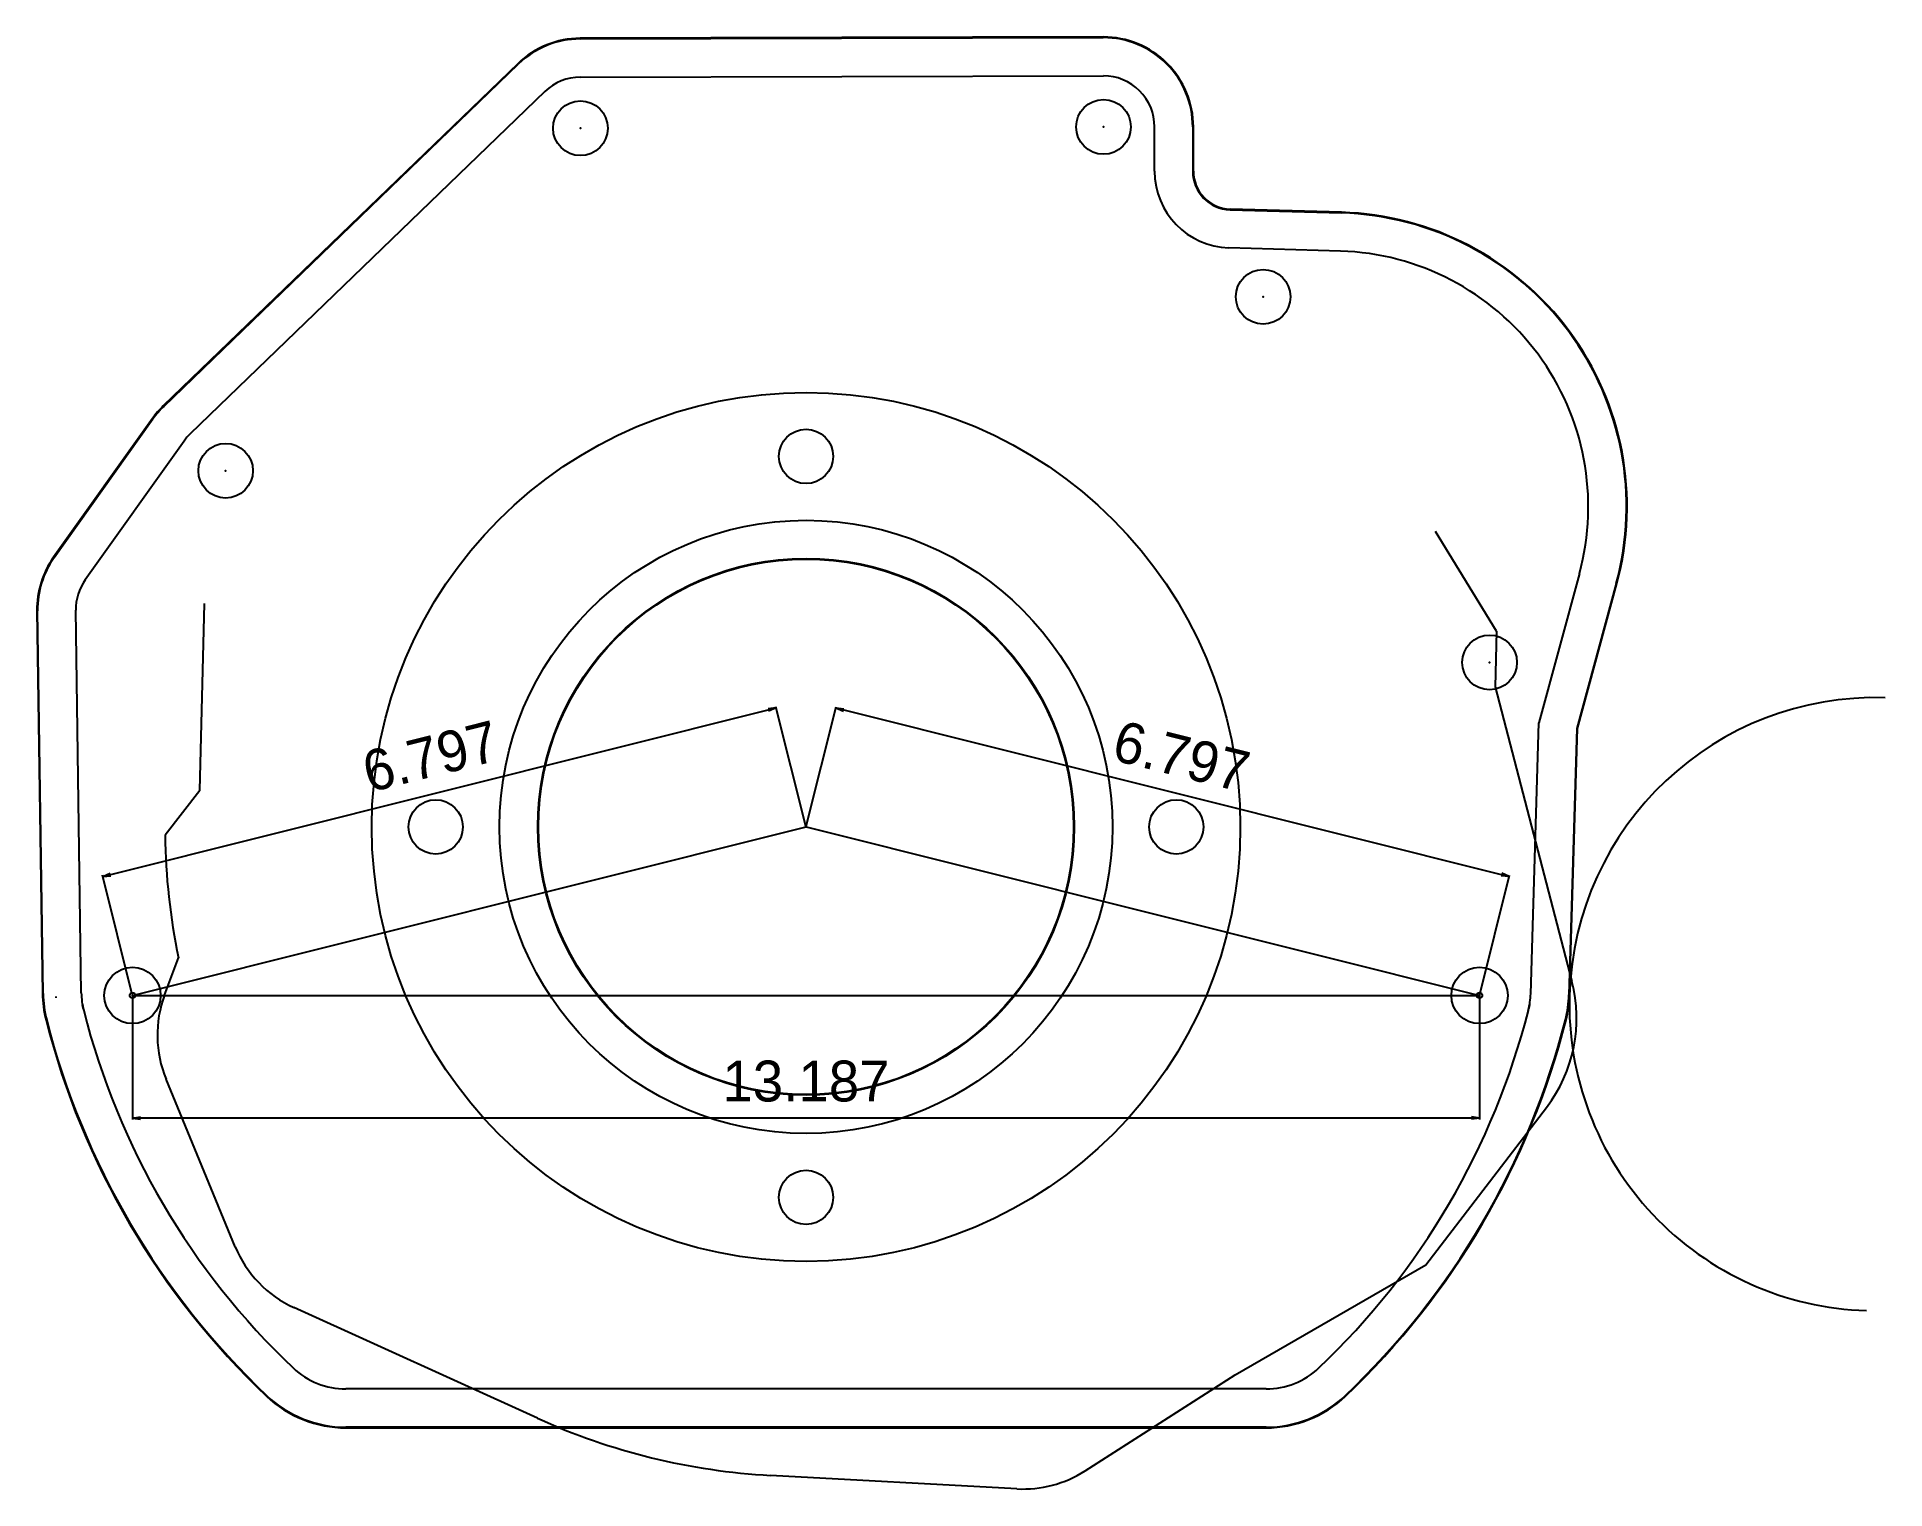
# Model space of a CAD drawing. Extents: x -7.5 to 10.6, y -6.5 to 7.7.
import ezdxf
from ezdxf.enums import TextEntityAlignment as Align

# ---------------------------------------------------------------- set-up
doc = ezdxf.new("R2010")
doc.units = 0

msp = doc.modelspace()

# ---------------------------------------------------------------- linework, layer by layer
at = {"layer": 'Default', "color": 6, "linetype": 'CONTINUOUS'}
for p, q in [((2.910074, 7.729043), (-2.21041, 7.716202)), ((-2.210395, 7.710052), (2.910089, 7.722893)), ((-2.819207, 7.469509), (-6.292234, 4.118777)), ((-6.287964, 4.114351), (-2.814937, 7.465083)), ((3.786131, 6.849046), (3.786131, 6.415148)), ((3.792281, 6.415148), (3.792281, 6.849046)), ((4.151285, 6.039158), (5.242398, 6.00725)), ((5.242578, 6.013397), (4.151465, 6.045306)), ((-6.397936, 3.996092), (-7.365212, 2.638423)), ((-7.360203, 2.634854), (-6.392927, 3.992524)), ((6.759174, 1.914209), (6.162838, 2.890279)), ((7.931881, 2.381788), (7.546607, 0.962423)), ((7.552732, 0.961513), (7.937816, 2.380177)), ((-5.93426, 0.357187), (-5.889347, 2.184519)), ((-7.528413, 2.115047), (-7.474137, -1.628998)), ((-7.467987, -1.628909), (-7.522264, 2.115137)), ((6.759174, 1.914209), (6.747376, 1.369722)), ((6.747376, 1.369722), (7.498056, -1.511809)), ((7.546607, 0.962423), (7.468147, -1.644262)), ((7.474295, -1.644447), (7.552732, 0.961513)), ((-5.93426, 0.357187), (-6.274473, -0.081311)), ((-6.278933, -1.64568), (-6.142882, -1.280868)), ((-5.587915, -4.107393), (-6.264711, -2.468101)), ((6.068797, -4.286561), (7.249189, -2.744419)), ((4.201315, -5.362707), (6.068797, -4.286561)), ((-2.628844, -5.785776), (-5.013427, -4.702309)), ((2.731375, -6.301772), (4.201315, -5.362707)), ((4.504178, -5.87385), (-4.504178, -5.87385)), ((-4.504178, -5.88), (4.504178, -5.88)), ((2.064445, -6.477051), (-0.346116, -6.345568))]:
    msp.add_line(p, q, dxfattribs=at)
at = {"layer": 'Default', "color": 7, "linetype": 'CONTINUOUS'}
for p, q in [((-2.209457, 7.336203), (2.911027, 7.349044)), ((-2.555365, 7.196037), (-6.028391, 3.845305)), ((3.412281, 6.415148), (3.412281, 6.849046)), ((5.23147, 5.633559), (4.140357, 5.665468)), ((-6.088449, 3.775597), (-7.055725, 2.417928)), ((7.571086, 2.479723), (7.174254, 1.017775)), ((-7.094177, -1.62349), (-7.148453, 2.120556)), ((-6.884936, -0.485165), (-0.291186, 1.164135)), ((-0.291186, 1.164135), (-0.371707, 1.156364)), ((-0.291186, 1.164135), (-0.365883, 1.133081)), ((-0.001972, 0.007885), (-0.294145, 1.175963)), ((0.001972, 0.007885), (0.294144, 1.175963)), ((0.291186, 1.164135), (6.884936, -0.485165)), ((0.291186, 1.164135), (0.371707, 1.156364)), ((0.291186, 1.164135), (0.365883, 1.133081)), ((7.094467, -1.633015), (7.174254, 1.017775)), ((-6.59375, -1.6493), (0, 0)), ((0, 0), (6.59375, -1.6493)), ((-6.595722, -1.641415), (-6.887894, -0.473337)), ((-6.884936, -0.485165), (-6.810239, -0.454111)), ((-6.884936, -0.485165), (-6.804415, -0.477394)), ((6.595722, -1.641415), (6.887894, -0.473337)), ((6.884936, -0.485165), (6.804415, -0.477394)), ((6.884936, -0.485165), (6.810239, -0.454111)), ((-6.59375, -1.6493), (6.59375, -1.6493)), ((-6.59375, -1.657428), (-6.59375, -2.861493)), ((6.59375, -1.657428), (6.59375, -2.861492)), ((-6.59375, -2.849301), (-6.51375, -2.837301)), ((6.59375, -2.8493), (-6.59375, -2.849301)), ((-6.59375, -2.849301), (-6.51375, -2.861301)), ((6.59375, -2.8493), (6.51375, -2.8373)), ((6.59375, -2.8493), (6.51375, -2.8613)), ((4.504178, -5.5), (-4.504178, -5.5))]:
    msp.add_line(p, q, dxfattribs=at)
at = {"layer": 'Default', "color": 6, "linetype": 'CONTINUOUS'}
for centre, radius in [((-2.208203, 6.836205), 0.2675), ((2.912281, 6.849046), 0.2675), ((4.474986, 5.18676), 0.2675), ((-5.68123, 3.485473), 0.2675), ((0, 0, -0.625), 2.62615), ((0, 0, -0.625), 2.62), ((6.691829, 1.609224), 0.2675), ((-6.59375, -1.6493), 0.2756), ((6.59375, -1.6493), 0.2756), ((-6.59375, -1.6493), 0.02645), ((6.59375, -1.6493), 0.02645)]:
    msp.add_circle(centre, radius, dxfattribs=at)
at = {"layer": 'Default', "color": 9, "linetype": 'CONTINUOUS'}
for centre, radius in [((0, 0, -0.125), 4.251), ((0, 3.625), 0.265625), ((0, 0, -0.625), 3), ((-3.625, 0), 0.265625), ((3.625, 0), 0.265625), ((0, -3.625), 0.265625)]:
    msp.add_circle(centre, radius, dxfattribs=at)
at = {"layer": 'Default', "color": 6, "linetype": 'CONTINUOUS'}
for centre, radius, start, end in [((-2.208203, 6.836205), 0.88, 90.143685, 133.973263), ((-2.208203, 6.836205), 0.87385, 90.143685, 133.973263), ((2.912281, 6.849046), 0.88, 0, 90.143685), ((2.912281, 6.849046), 0.87385, 0, 90.143685), ((4.162281, 6.415148), 0.37615, 180, 268.324914), ((4.162281, 6.415148), 0.37, 180, 268.324914), ((5.158391, 3.134628), 2.87385, 344.813487, 448.324914), ((5.158391, 3.134628), 2.88, 344.813487, 448.324914), ((-5.68123, 3.485473), 0.88, 133.973263, 144.531911), ((-5.68123, 3.485473), 0.87385, 133.973263, 144.531911), ((-6.648506, 2.127803), 0.88, 144.531911, 180.830542), ((-6.648506, 2.127803), 0.87385, 144.531911, 180.830542), ((10.472937, -1.734705), 3, 88.275957, 178.275957), ((0, 0), 6.275, 180.742454, 191.778126), ((6.110936, -1.873174), 1.433418, 322.568706, 374.601818), ((-6.344255, -1.612618), 1.13, 180.830542, 194.261731), ((-6.344255, -1.612618), 1.12385, 180.830542, 194.261731), ((-6.59375, -1.6493), 0.75, 180.830542, 181.715404), ((0, 0), 7.296, 193.800518, 194.286076), ((-5.224849, -2.038784), 1.125, 159.547768, 202.43371), ((0, 0), 7.296, 345.713924, 346.199482), ((6.344806, -1.610451), 1.12385, 345.757846, 358.275957), ((6.344806, -1.610451), 1.13, 345.757846, 358.275957), ((10.472937, -1.734705), 3, 178.275957, 268.275957), ((0, 0), 7.676, 194.261731, 226.521613), ((0, 0), 7.66985, 194.261731, 226.521613), ((0, 0), 7.66985, 313.478387, 345.757846), ((0, 0), 7.676, 313.478387, 345.757846), ((-4.548053, -3.678077), 1.125, 202.43371, 245.564695), ((-4.504178, -4.75), 1.13, 226.521613, 270), ((-4.504178, -4.75), 1.12385, 226.521613, 270), ((4.504178, -4.75), 1.12385, 270, 313.478387), ((4.504178, -4.75), 1.13, 270, 313.478387), ((0, 0), 6.355, 245.564695, 266.877921), ((2.125716, -5.35372), 1.125, 266.877921, 302.572307)]:
    msp.add_arc(centre, radius, start, end, dxfattribs=at)
at = {"layer": 'Default', "color": 7, "linetype": 'CONTINUOUS'}
for centre, radius, start, end in [((-2.208203, 6.836205), 0.5, 90.143685, 133.973263), ((2.912281, 6.849046), 0.5, 0, 90.143685), ((4.162281, 6.415148), 0.75, 180, 268.324914), ((5.158391, 3.134628), 2.5, 344.813487, 448.324914), ((-5.68123, 3.485473), 0.5, 133.973263, 144.531911), ((-6.648506, 2.127803), 0.5, 144.531911, 180.830542), ((-6.344255, -1.612618), 0.75, 180.830542, 194.261731), ((0, 0), 7.296, 194.261731, 226.521613), ((0, 0), 7.296, 313.478387, 345.757846), ((6.344806, -1.610451), 0.75, 345.757846, 358.275957), ((-4.504178, -4.75), 0.75, 226.521613, 270), ((4.504178, -4.75), 0.75, 270, 313.478387)]:
    msp.add_arc(centre, radius, start, end, dxfattribs=at)
at = {"layer": 'Default', "color": 7}
for p in [(-2.208203, 6.836205), (2.912281, 6.849046), (4.474986, 5.18676), (-5.68123, 3.485473), (6.691829, 1.609224), (0, 0), (-6.59375, -1.6493), (6.59375, -1.6493)]:
    msp.add_point(p, dxfattribs=at)

# ---------------------------------------------------------------- texts
for s, rotation, p in [('6.797', 14.043297, (-3.627507, 0.497187)), ('6.797', -14.043296, (3.627507, 0.497187)), ('13.187', 0.000005, (0, -2.68674))]:
    msp.add_text(s, height=0.4, rotation=rotation, dxfattribs=at).set_placement(p, align=Align.CENTER)

doc.saveas('drawing.dxf')
